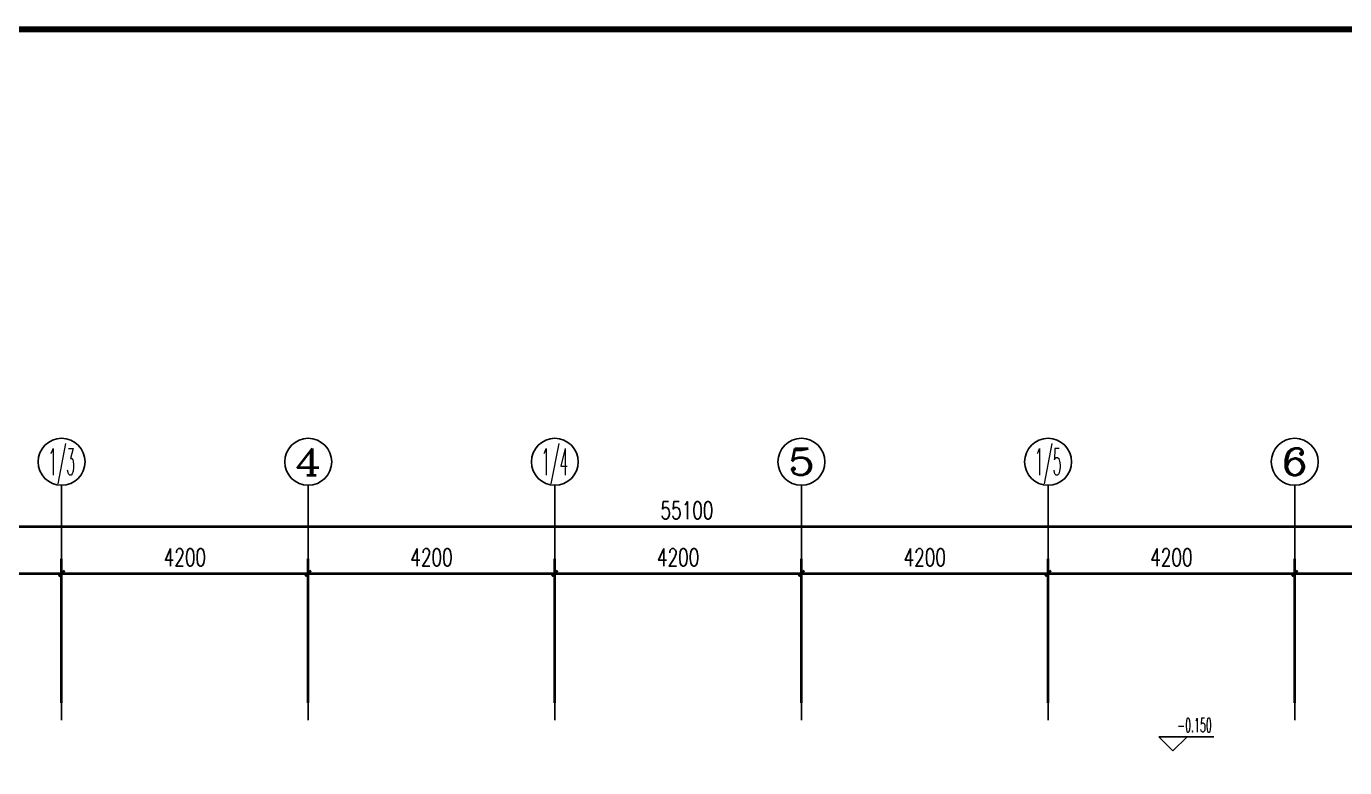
# Model space of a CAD drawing. Extents: x -24105 to 1725648, y 165513 to 982828.
# Drawn here: x 154077 to 176527, y 389544 to 402163 of the extents above; entities that cross this region are included whole.
import ezdxf
from ezdxf.enums import TextEntityAlignment as Align

# ---------------------------------------------------------------- set-up
doc = ezdxf.new("R2010")
doc.units = 0
doc.header["$LTSCALE"] = 1000
doc.header["$MEASUREMENT"] = 0
doc.layers.get('Defpoints').update_dxf_attribs({"color": 8})
for name, color, linetype in [('AXIS', 8, 'Continuous'), ('AXIS_TEXT', 8, 'Continuous'), ('C-AXIS(轴号)', 8, 'Continuous'), ('C-AXIS-T(字)', 8, 'Continuous'), ('DIM_ELEV', 8, 'Continuous'), ('PUB_TEXT', 8, 'Continuous'), ('图框', 140, 'Continuous')]:
    doc.layers.add(name, color=color, linetype=linetype)
doc.layers.add('WALL', color=8, linetype='Continuous', lineweight=40)
doc.styles.add('_TCH_AXIS', font='COMPLEX', dxfattribs={"bigfont": 'GBCBIG'})
doc.styles.add('_TCH_DIM', font='SIMPLEX.shx', dxfattribs={"width": 0.7, "bigfont": 'GBCBIG.shx'})
doc.styles.add('_TCH_DIM_T3', font='SIMPLEX', dxfattribs={"width": 0.705882, "bigfont": 'GBCBIG'})
doc.styles.add('COMPLEX', font='COMPLEX')
doc.dimstyles.new('_TCH_ARCH&&100', dxfattribs={"dimtxt": 297.5, "dimasz": 100, "dimexe": 250, "dimexo": 300, "dimgap": 126.25, "dimtad": 1, "dimdec": 0, "dimzin": 0, "dimdsep": 46, "dimtxsty": '_TCH_DIM_T3', "dimblk": 'ARCHTICK', "dimcen": 0.09, "dimclrt": 7, "dimazin": 2, "dimtfac": 1, "dimtdec": 0, "dimtix": 1, "dimtmove": 2, "dimatfit": 3, "dimfxl": 1, "dimtolj": 1, "dimtzin": 0, "dimarcsym": 0})

# ---------------------------------------------------------------- blocks, each defined once
blk = doc.blocks.new('_ArchTick')
at = {"color": 0, "linetype": 'ByBlock', "const_width": 0.4}
blk.add_lwpolyline([(-0.5, -0.5), (0.5, 0.5)], dxfattribs=at)
blk = doc.blocks.new('*D78')
at = {"layer": 'AXIS', "color": 0, "lineweight": -2, "transparency": 16777216}
for p, q in [((1484208, 1159256), (1484208, 1162506)), ((1539308, 1159256), (1539308, 1162506)), ((1484208, 1162256), (1539308, 1162256))]:
    blk.add_line(p, q, dxfattribs=at)
at = {"layer": 'Defpoints', "color": 0, "transparency": 16777216}
for p in [(1539308, 1162256), (1484208, 1158956), (1539308, 1158956)]:
    blk.add_point(p, dxfattribs=at)
at = {"layer": 'AXIS', "color": 0, "lineweight": -2, "transparency": 16777216, "xscale": 100, "yscale": 100, "zscale": 100, "rotation": 180}
blk.add_blockref('_ArchTick', (1484208, 1162256), dxfattribs=at)
at = {"layer": 'AXIS', "color": 0, "lineweight": -2, "transparency": 16777216, "xscale": 100, "yscale": 100, "zscale": 100}
blk.add_blockref('_ArchTick', (1539308, 1162256), dxfattribs=at)
at = {"layer": 'AXIS', "color": 7, "transparency": 16777216, "insert": (1511758, 1162531), "char_height": 297.5, "attachment_point": 5, "style": '_TCH_DIM_T3'}
blk.add_mtext('\\A1;55100', dxfattribs=at)
blk = doc.blocks.new('*D73')
at = {"layer": 'AXIS', "color": 0, "lineweight": -2, "transparency": 16777216}
for p, q in [((1522108, 1159256), (1522108, 1161706)), ((1526308, 1159256), (1526308, 1161706)), ((1522108, 1161456), (1526308, 1161456))]:
    blk.add_line(p, q, dxfattribs=at)
at = {"layer": 'Defpoints', "color": 0, "transparency": 16777216}
for p in [(1526308, 1161456), (1522108, 1158956), (1526308, 1158956)]:
    blk.add_point(p, dxfattribs=at)
at = {"layer": 'AXIS', "color": 0, "lineweight": -2, "transparency": 16777216, "xscale": 100, "yscale": 100, "zscale": 100, "rotation": 180}
blk.add_blockref('_ArchTick', (1522108, 1161456), dxfattribs=at)
at = {"layer": 'AXIS', "color": 0, "lineweight": -2, "transparency": 16777216, "xscale": 100, "yscale": 100, "zscale": 100}
blk.add_blockref('_ArchTick', (1526308, 1161456), dxfattribs=at)
at = {"layer": 'AXIS', "color": 7, "transparency": 16777216, "insert": (1524208, 1161731), "char_height": 297.5, "attachment_point": 5, "style": '_TCH_DIM_T3'}
blk.add_mtext('\\A1;4200', dxfattribs=at)
blk = doc.blocks.new('*D72')
at = {"layer": 'AXIS', "color": 0, "lineweight": -2, "transparency": 16777216}
for p, q in [((1517908, 1159256), (1517908, 1161706)), ((1522108, 1159256), (1522108, 1161706)), ((1517908, 1161456), (1522108, 1161456))]:
    blk.add_line(p, q, dxfattribs=at)
at = {"layer": 'Defpoints', "color": 0, "transparency": 16777216}
for p in [(1522108, 1161456), (1517908, 1158956), (1522108, 1158956)]:
    blk.add_point(p, dxfattribs=at)
at = {"layer": 'AXIS', "color": 0, "lineweight": -2, "transparency": 16777216, "xscale": 100, "yscale": 100, "zscale": 100, "rotation": 180}
blk.add_blockref('_ArchTick', (1517908, 1161456), dxfattribs=at)
at = {"layer": 'AXIS', "color": 0, "lineweight": -2, "transparency": 16777216, "xscale": 100, "yscale": 100, "zscale": 100}
blk.add_blockref('_ArchTick', (1522108, 1161456), dxfattribs=at)
at = {"layer": 'AXIS', "color": 7, "transparency": 16777216, "insert": (1520008, 1161731), "char_height": 297.5, "attachment_point": 5, "style": '_TCH_DIM_T3'}
blk.add_mtext('\\A1;4200', dxfattribs=at)
blk = doc.blocks.new('*D71')
at = {"layer": 'AXIS', "color": 0, "lineweight": -2, "transparency": 16777216}
for p, q in [((1513708, 1159256), (1513708, 1161706)), ((1517908, 1159256), (1517908, 1161706)), ((1513708, 1161456), (1517908, 1161456))]:
    blk.add_line(p, q, dxfattribs=at)
at = {"layer": 'Defpoints', "color": 0, "transparency": 16777216}
for p in [(1517908, 1161456), (1513708, 1158956), (1517908, 1158956)]:
    blk.add_point(p, dxfattribs=at)
at = {"layer": 'AXIS', "color": 0, "lineweight": -2, "transparency": 16777216, "xscale": 100, "yscale": 100, "zscale": 100, "rotation": 180}
blk.add_blockref('_ArchTick', (1513708, 1161456), dxfattribs=at)
at = {"layer": 'AXIS', "color": 0, "lineweight": -2, "transparency": 16777216, "xscale": 100, "yscale": 100, "zscale": 100}
blk.add_blockref('_ArchTick', (1517908, 1161456), dxfattribs=at)
at = {"layer": 'AXIS', "color": 7, "transparency": 16777216, "insert": (1515808, 1161731), "char_height": 297.5, "attachment_point": 5, "style": '_TCH_DIM_T3'}
blk.add_mtext('\\A1;4200', dxfattribs=at)
blk = doc.blocks.new('*D70')
at = {"layer": 'AXIS', "color": 0, "lineweight": -2, "transparency": 16777216}
for p, q in [((1509508, 1159256), (1509508, 1161706)), ((1513708, 1159256), (1513708, 1161706)), ((1509508, 1161456), (1513708, 1161456))]:
    blk.add_line(p, q, dxfattribs=at)
at = {"layer": 'Defpoints', "color": 0, "transparency": 16777216}
for p in [(1513708, 1161456), (1509508, 1158956), (1513708, 1158956)]:
    blk.add_point(p, dxfattribs=at)
at = {"layer": 'AXIS', "color": 0, "lineweight": -2, "transparency": 16777216, "xscale": 100, "yscale": 100, "zscale": 100, "rotation": 180}
blk.add_blockref('_ArchTick', (1509508, 1161456), dxfattribs=at)
at = {"layer": 'AXIS', "color": 0, "lineweight": -2, "transparency": 16777216, "xscale": 100, "yscale": 100, "zscale": 100}
blk.add_blockref('_ArchTick', (1513708, 1161456), dxfattribs=at)
at = {"layer": 'AXIS', "color": 7, "transparency": 16777216, "insert": (1511608, 1161731), "char_height": 297.5, "attachment_point": 5, "style": '_TCH_DIM_T3'}
blk.add_mtext('\\A1;4200', dxfattribs=at)
blk = doc.blocks.new('*D69')
at = {"layer": 'AXIS', "color": 0, "lineweight": -2, "transparency": 16777216}
for p, q in [((1505308, 1159256), (1505308, 1161706)), ((1509508, 1159256), (1509508, 1161706)), ((1505308, 1161456), (1509508, 1161456))]:
    blk.add_line(p, q, dxfattribs=at)
at = {"layer": 'Defpoints', "color": 0, "transparency": 16777216}
for p in [(1509508, 1161456), (1505308, 1158956), (1509508, 1158956)]:
    blk.add_point(p, dxfattribs=at)
at = {"layer": 'AXIS', "color": 0, "lineweight": -2, "transparency": 16777216, "xscale": 100, "yscale": 100, "zscale": 100, "rotation": 180}
blk.add_blockref('_ArchTick', (1505308, 1161456), dxfattribs=at)
at = {"layer": 'AXIS', "color": 0, "lineweight": -2, "transparency": 16777216, "xscale": 100, "yscale": 100, "zscale": 100}
blk.add_blockref('_ArchTick', (1509508, 1161456), dxfattribs=at)
at = {"layer": 'AXIS', "color": 7, "transparency": 16777216, "insert": (1507408, 1161731), "char_height": 297.5, "attachment_point": 5, "style": '_TCH_DIM_T3'}
blk.add_mtext('\\A1;4200', dxfattribs=at)
blk = doc.blocks.new('*D68')
at = {"layer": 'AXIS', "color": 0, "lineweight": -2, "transparency": 16777216}
for p, q in [((1501108, 1159256), (1501108, 1161706)), ((1505308, 1159256), (1505308, 1161706)), ((1501108, 1161456), (1505308, 1161456))]:
    blk.add_line(p, q, dxfattribs=at)
at = {"layer": 'Defpoints', "color": 0, "transparency": 16777216}
for p in [(1505308, 1161456), (1501108, 1158956), (1505308, 1158956)]:
    blk.add_point(p, dxfattribs=at)
at = {"layer": 'AXIS', "color": 0, "lineweight": -2, "transparency": 16777216, "xscale": 100, "yscale": 100, "zscale": 100, "rotation": 180}
blk.add_blockref('_ArchTick', (1501108, 1161456), dxfattribs=at)
at = {"layer": 'AXIS', "color": 0, "lineweight": -2, "transparency": 16777216, "xscale": 100, "yscale": 100, "zscale": 100}
blk.add_blockref('_ArchTick', (1505308, 1161456), dxfattribs=at)
at = {"layer": 'AXIS', "color": 7, "transparency": 16777216, "insert": (1503208, 1161731), "char_height": 297.5, "attachment_point": 5, "style": '_TCH_DIM_T3'}
blk.add_mtext('\\A1;4200', dxfattribs=at)
blk = doc.blocks.new('*D67')
at = {"layer": 'AXIS', "color": 0, "lineweight": -2, "transparency": 16777216}
for p, q in [((1496908, 1159256), (1496908, 1161706)), ((1501108, 1159256), (1501108, 1161706)), ((1496908, 1161456), (1501108, 1161456))]:
    blk.add_line(p, q, dxfattribs=at)
at = {"layer": 'Defpoints', "color": 0, "transparency": 16777216}
for p in [(1501108, 1161456), (1496908, 1158956), (1501108, 1158956)]:
    blk.add_point(p, dxfattribs=at)
at = {"layer": 'AXIS', "color": 0, "lineweight": -2, "transparency": 16777216, "xscale": 100, "yscale": 100, "zscale": 100, "rotation": 180}
blk.add_blockref('_ArchTick', (1496908, 1161456), dxfattribs=at)
at = {"layer": 'AXIS', "color": 0, "lineweight": -2, "transparency": 16777216, "xscale": 100, "yscale": 100, "zscale": 100}
blk.add_blockref('_ArchTick', (1501108, 1161456), dxfattribs=at)
at = {"layer": 'AXIS', "color": 7, "transparency": 16777216, "insert": (1499008, 1161731), "char_height": 297.5, "attachment_point": 5, "style": '_TCH_DIM_T3'}
blk.add_mtext('\\A1;4200', dxfattribs=at)
blk = doc.blocks.new('_AXISO')
blk.add_circle((0, 0), 0.5)
at = {"layer": 'AXIS_TEXT', "style": 'COMPLEX', "width": 1.041667}
blk.add_attdef('A', text='', height=0.56, dxfattribs=at).set_placement((-0.25, -0.28), (0.25, -0.28), align=Align.FIT)
blk = doc.blocks.new('ASDASFDAHHH')
at = {"layer": 'C-AXIS(轴号)', "color": 8}
for p, q in [((1501107.9, 1158956.1), (1501107.9, 1162956.1)), ((1505307.9, 1158956.1), (1505307.9, 1162956.1)), ((1509507.9, 1158956.1), (1509507.9, 1162956.1)), ((1513707.9, 1158956.1), (1513707.9, 1162956.1)), ((1517907.9, 1158956.1), (1517907.9, 1162956.1)), ((1522107.9, 1158956.1), (1522107.9, 1162956.1))]:
    blk.add_line(p, q, dxfattribs=at)
at = {"layer": 'DIM_ELEV', "color": 8}
for p, q in [((1520033.9, 1158433.7), (1519793.9, 1158673.7)), ((1519793.9, 1158673.7), (1520729.2, 1158673.7)), ((1520033.9, 1158433.7), (1520273.9, 1158673.7))]:
    blk.add_line(p, q, dxfattribs=at)
at = {"layer": 'C-AXIS(轴号)', "color": 8}
ref = blk.add_blockref('_AXISO', (1501107.9, 1163356.1), dxfattribs=dict(at, xscale=800, yscale=800, zscale=800))
ref.add_attrib('A', '1/3', dxfattribs={"layer": 'C-AXIS-T(字)', "height": 452.55, "style": '_TCH_AXIS', "width": 0.411765}).set_placement((1500881.7, 1163129.9), (1501334.2, 1163129.9), align=Align.FIT)
ref = blk.add_blockref('_AXISO', (1505307.9, 1163356.1), dxfattribs=dict(at, xscale=800, yscale=800, zscale=800))
ref.add_attrib('A', '4', dxfattribs={"layer": 'C-AXIS-T(字)', "height": 452.5, "style": '_TCH_AXIS', "width": 1.3125}).set_placement((1505081.7, 1163129.9), (1505534.2, 1163129.9), align=Align.FIT)
ref = blk.add_blockref('_AXISO', (1509507.9, 1163356.1), dxfattribs=dict(at, xscale=800, yscale=800, zscale=800))
ref.add_attrib('A', '1/4', dxfattribs={"layer": 'C-AXIS-T(字)', "height": 452.55, "style": '_TCH_AXIS', "width": 0.396226}).set_placement((1509281.7, 1163129.9), (1509734.2, 1163129.9), align=Align.FIT)
ref = blk.add_blockref('_AXISO', (1513707.9, 1163356.1), dxfattribs=dict(at, xscale=800, yscale=800, zscale=800))
ref.add_attrib('A', '5', dxfattribs={"layer": 'C-AXIS-T(字)', "height": 452.5, "style": '_TCH_AXIS', "width": 1.5}).set_placement((1513481.7, 1163129.9), (1513934.2, 1163129.9), align=Align.FIT)
ref = blk.add_blockref('_AXISO', (1517907.9, 1163356.1), dxfattribs=dict(at, xscale=800, yscale=800, zscale=800))
ref.add_attrib('A', '1/5', dxfattribs={"layer": 'C-AXIS-T(字)', "height": 452.55, "style": '_TCH_AXIS', "width": 0.411765}).set_placement((1517681.7, 1163129.9), (1518134.2, 1163129.9), align=Align.FIT)
ref = blk.add_blockref('_AXISO', (1522107.9, 1163356.1), dxfattribs=dict(at, xscale=800, yscale=800, zscale=800))
ref.add_attrib('A', '6', dxfattribs={"layer": 'C-AXIS-T(字)', "height": 452.5, "style": '_TCH_AXIS', "width": 1.5}).set_placement((1521881.7, 1163129.9), (1522334.2, 1163129.9), align=Align.FIT)
at = {"layer": 'PUB_TEXT', "color": 8, "style": '_TCH_DIM', "width": 0.494118}
blk.add_text('-0.150', height=238, dxfattribs=at).set_placement((1520111.6, 1158753.7))
at = {"layer": 'AXIS', "color": 8}
for p1, p2, distance, picture, middle in [((1484207.9, 1158956.1), (1539307.9, 1158956.1), 3300, '*D78', (1511757.9, 1162531.1)), ((1496907.9, 1158956.1), (1501107.9, 1158956.1), 2500, '*D67', (1499007.9, 1161731.1)), ((1501107.9, 1158956.1), (1505307.9, 1158956.1), 2500, '*D68', (1503207.9, 1161731.1)), ((1505307.9, 1158956.1), (1509507.9, 1158956.1), 2500, '*D69', (1507407.9, 1161731.1)), ((1509507.9, 1158956.1), (1513707.9, 1158956.1), 2500, '*D70', (1511607.9, 1161731.1)), ((1513707.9, 1158956.1), (1517907.9, 1158956.1), 2500, '*D71', (1515807.9, 1161731.1)), ((1517907.9, 1158956.1), (1522107.9, 1158956.1), 2500, '*D72', (1520007.9, 1161731.1)), ((1522107.9, 1158956.1), (1526307.9, 1158956.1), 2500, '*D73', (1524207.9, 1161731.1))]:
    dim = blk.add_aligned_dim(p1=p1, p2=p2, distance=distance, dimstyle='_TCH_ARCH&&100', dxfattribs=at)
    dim.commit()
    dim.dimension.update_dxf_attribs({"geometry": picture, "text_midpoint": middle})

msp = doc.modelspace()

# ---------------------------------------------------------------- linework, layer by layer
at = {"layer": '图框', "const_width": 100}
msp.add_lwpolyline([(128033, 344713), (208633, 344713), (208633, 402113), (128033, 402113)], close=True, dxfattribs=at)

# ---------------------------------------------------------------- block references
at = {"layer": 'WALL'}
msp.add_blockref('ASDASFDAHHH', (-1346431, -768606), dxfattribs=at)

doc.saveas('drawing.dxf')
